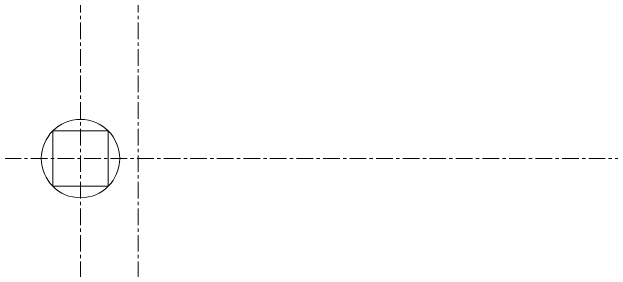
# Model space of a CAD drawing. Header units: millimetres. Extents: x 26027 to 581921, y 7230 to 233891.
# Drawn here: x 472393 to 478123, y 134080 to 136547 of the extents above; entities that cross this region are included whole.
import ezdxf

# ---------------------------------------------------------------- set-up
doc = ezdxf.new("R2010")
doc.units = ezdxf.units.MM
doc.header["$LTSCALE"] = 5
doc.linetypes.add('CENTER', pattern=[50.8, 31.75, -6.35, 6.35, -6.35])
doc.layers.add('axes', color=252, linetype='Continuous')
doc.layers.add('Structure', color=252, linetype='Continuous', lineweight=5)
doc.layers.add('Walls', color=252, linetype='Continuous', lineweight=5)

msp = doc.modelspace()

# ---------------------------------------------------------------- linework, layer by layer
at = {"layer": 'axes', "linetype": 'CENTER', "lineweight": 0}
for p, q in [((473048.8, 120285.6, 0), (473048.8, 230891.1, 0)), ((473598.8, 120285.6, 0), (473598.8, 230891.1, 0)), ((580937.8, 135145.3, 2.4), (448568.3, 135145.3, 2.4))]:
    msp.add_line(p, q, dxfattribs=at)
at = {"layer": 'Structure', "elevation": -2.4}
msp.add_lwpolyline([(472783.8, 134880.3), (473313.8, 134880.3), (473313.8, 135410.3), (472783.8, 135410.3)], close=True, dxfattribs=at)
at = {"layer": 'Walls'}
msp.add_circle((473048.8, 135145.3, -2.4), 374.8, dxfattribs=at)

doc.saveas('drawing.dxf')
